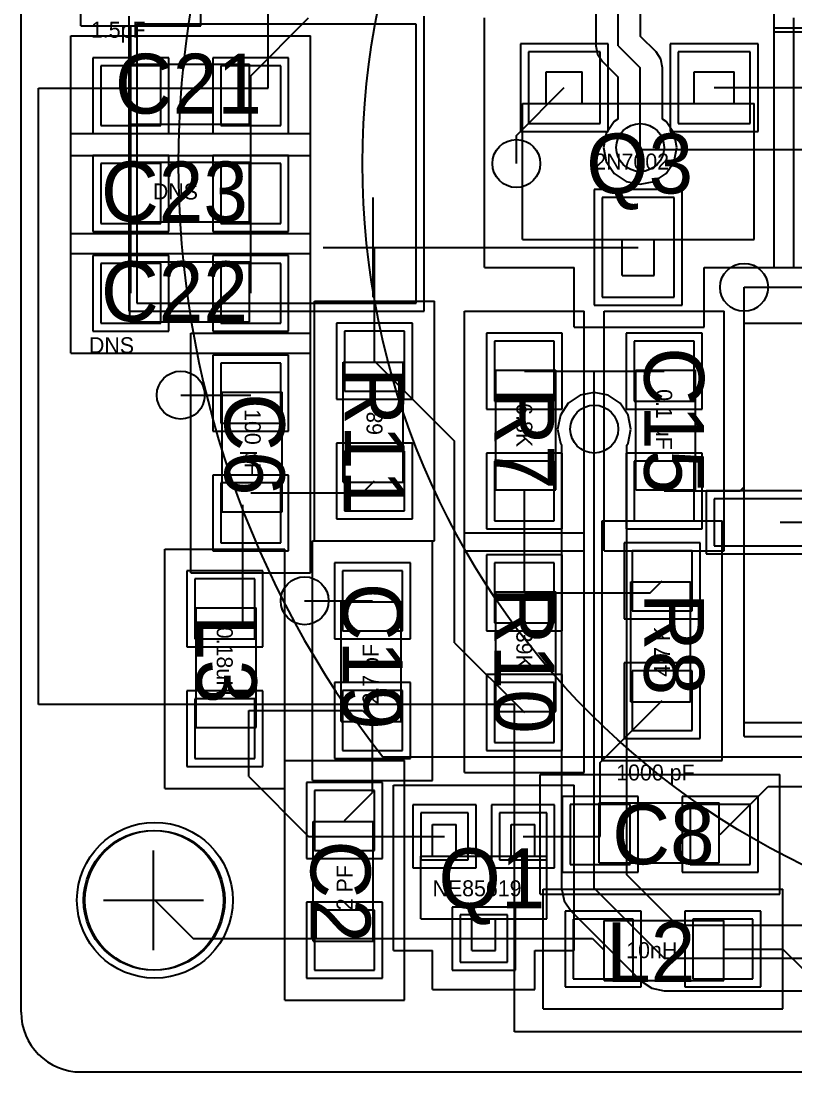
# Model space of a CAD drawing. Extents: x 8.93 to 13.33, y 4.89 to 11.88.
# Drawn here: x 9.251 to 9.639, y 7.085 to 7.611 of the extents above; entities that cross this region are included whole.
import ezdxf

# ---------------------------------------------------------------- set-up
doc = ezdxf.new("R2010")
doc.units = 0
doc.header["$MEASUREMENT"] = 0
for name, color, linetype in [('BOTTOMLAYER', 5, 'CONTINUOUS'), ('BOTTOMOVERLAY', 54, 'CONTINUOUS'), ('BOTTOMPASTE', 16, 'CONTINUOUS'), ('BOTTOMSOLDER', 6, 'CONTINUOUS'), ('MECHANICAL1', 6, 'CONTINUOUS'), ('MECHANICAL6', 56, 'CONTINUOUS'), ('MULTILAYER', 9, 'CONTINUOUS'), ('TOPLAYER', 1, 'CONTINUOUS'), ('TOPOVERLAY', 2, 'CONTINUOUS'), ('TOPPASTE', 8, 'CONTINUOUS'), ('TOPSOLDER', 216, 'CONTINUOUS')]:
    doc.layers.add(name, color=color, linetype=linetype)

msp = doc.modelspace()

# ---------------------------------------------------------------- linework, layer by layer
at = {"layer": 'BOTTOMLAYER'}
for p, q in [((9.3748059, 7.5777354), (9.3748059, 7.7224148)), ((9.55, 7.599), (9.55, 7.67)), ((9.5387845, 7.6558457), (9.5387845, 7.5990005)), ((9.5612155, 7.6036457), (9.5612155, 7.6558457)), ((9.448811, 7.6098819), (9.3090472, 7.6098819)), ((9.3090472, 7.6098819), (9.3090472, 7.4701181)), ((9.448811, 7.4701181), (9.448811, 7.6098819)), ((9.5689303, 7.5959308), (9.5612155, 7.6036457)), ((9.5387845, 7.5990005), (9.5387844, 7.599)), ((9.5387844, 7.599), (9.5396382, 7.594708)), ((9.55, 7.599), (9.561, 7.588)), ((9.5689306, 7.5959306), (9.5689303, 7.5959308)), ((9.5713618, 7.592292), (9.5689306, 7.5959306)), ((9.5396382, 7.594708), (9.5420694, 7.5910694)), ((9.5420694, 7.5910694), (9.5497845, 7.5833544)), ((9.5722155, 7.588), (9.5713618, 7.592292)), ((9.561, 7.548), (9.561, 7.588)), ((9.5722155, 7.5621543), (9.5722155, 7.588)), ((9.5497845, 7.5833544), (9.5497845, 7.5621543)), ((9.2596665, 7.269086), (9.2596665, 7.5777354)), ((9.2596665, 7.5777354), (9.3748059, 7.5777354)), ((9.5480228, 7.5609772), (9.5440444, 7.5550232)), ((9.5497845, 7.5621543), (9.5480228, 7.5609772)), ((9.5739772, 7.5609772), (9.5722155, 7.5621543)), ((9.5779556, 7.5550232), (9.5739772, 7.5609772)), ((9.5440444, 7.5550232), (9.5426474, 7.548)), ((9.5793526, 7.548), (9.5779556, 7.5550232)), ((9.5426474, 7.548), (9.5440444, 7.5409768)), ((9.5779556, 7.5409768), (9.5793526, 7.548)), ((9.5440444, 7.5409768), (9.5480228, 7.5350228)), ((9.5739772, 7.5350228), (9.5779556, 7.5409768)), ((9.5480228, 7.5350228), (9.5539768, 7.5310444)), ((9.5680232, 7.5310444), (9.5739772, 7.5350228)), ((9.5539768, 7.5310444), (9.561, 7.5296474)), ((9.561, 7.5296474), (9.5680232, 7.5310444)), ((9.3090472, 7.4701181), (9.448811, 7.4701181)), ((9.5309768, 7.4239556), (9.5250228, 7.4199772)), ((9.538, 7.4253526), (9.5309768, 7.4239556)), ((9.5450232, 7.4239556), (9.538, 7.4253526)), ((9.5509772, 7.4199772), (9.5450232, 7.4239556)), ((9.5250228, 7.4199772), (9.5210444, 7.4140232)), ((9.5549556, 7.4140232), (9.5509772, 7.4199772)), ((9.5210444, 7.4140232), (9.5196474, 7.407)), ((9.5563526, 7.407), (9.5549556, 7.4140232)), ((9.5196474, 7.407), (9.5210444, 7.3999768)), ((9.538, 7.177), (9.538, 7.407)), ((9.5549556, 7.3999768), (9.5563526, 7.407)), ((9.5210444, 7.3999768), (9.5216865, 7.3990158)), ((9.5216865, 7.3990158), (9.5216865, 7.1770001)), ((9.5543135, 7.3990158), (9.5549556, 7.3999768)), ((9.5543135, 7.1837573), (9.5543135, 7.3990158)), ((9.4981208, 7.269086), (9.2596665, 7.269086)), ((9.4981208, 7.105116), (9.4981208, 7.269086)), ((9.5797573, 7.1583135), (9.5543135, 7.1837573)), ((9.5216865, 7.1770001), (9.5216864, 7.177)), ((9.5216864, 7.177), (9.5216865, 7.177)), ((9.5216865, 7.177), (9.5229283, 7.1707571)), ((9.538, 7.177), (9.573, 7.142)), ((9.5229283, 7.1707571), (9.5264646, 7.1654646)), ((9.5264646, 7.1654646), (9.5614645, 7.1304647)), ((9.7812427, 7.1583135), (9.5797573, 7.1583135)), ((9.573, 7.142), (9.788, 7.142)), ((9.5614645, 7.1304647), (9.5614644, 7.1304646)), ((9.5614644, 7.1304646), (9.5614646, 7.1304645)), ((9.5614645, 7.1304647), (9.5614645, 7.1304647)), ((9.5614646, 7.1304645), (9.5614646, 7.1304645)), ((9.5614646, 7.1304645), (9.5614646, 7.1304645)), ((9.5614646, 7.1304645), (9.5614646, 7.1304645)), ((9.5614646, 7.1304645), (9.5614647, 7.1304644)), ((9.5614647, 7.1304644), (9.5614647, 7.1304645)), ((9.5614647, 7.1304645), (9.5667571, 7.1269283)), ((9.5667571, 7.1269283), (9.573, 7.1256865)), ((9.573, 7.1256865), (9.788, 7.1256865)), ((9.8324643, 7.105116), (9.4981208, 7.105116))]:
    msp.add_line(p, q, dxfattribs=at)
for centre, radius in [((9.561, 7.548), 0.012), ((9.499, 7.54), 0.012), ((9.613, 7.4780003), 0.012), ((9.331, 7.424), 0.012), ((9.538, 7.407), 0.012), ((9.393, 7.321), 0.012), ((9.318, 7.171), 0.035)]:
    msp.add_circle(centre, radius, dxfattribs=at)
at = {"layer": 'BOTTOMOVERLAY'}
msp.add_line((9.4321578, 7.2428178), (10.1918422, 7.2428178), dxfattribs=at)
for start, end in [(141.9609654497501, 180), (180, 218.0390345502499)]:
    msp.add_arc((9.812, 7.54), 0.4822835, start, end, dxfattribs=at)
at = {"layer": 'BOTTOMPASTE'}
for p, q in [((9.448811, 7.6098819), (9.3090472, 7.6098819)), ((9.3090472, 7.6098819), (9.3090472, 7.4701181)), ((9.448811, 7.4701181), (9.448811, 7.6098819)), ((9.3090472, 7.4701181), (9.448811, 7.4701181))]:
    msp.add_line(p, q, dxfattribs=at)
at = {"layer": 'BOTTOMSOLDER'}
for p, q in [((9.3050472, 7.6138819), (9.3050472, 7.4661181)), ((9.452811, 7.4661181), (9.452811, 7.6138819)), ((9.3050472, 7.4661181), (9.452811, 7.4661181))]:
    msp.add_line(p, q, dxfattribs=at)
msp.add_circle((9.318, 7.171), 0.039, dxfattribs=at)
at = {"layer": 'MECHANICAL1'}
for p, q in [((9.3054685, 7.589748), (9.3654685, 7.589748)), ((9.3054685, 7.559748), (9.3054685, 7.589748)), ((9.3654685, 7.559748), (9.3654685, 7.589748)), ((9.514, 7.5860003), (9.532, 7.5860003)), ((9.514, 7.5700003), (9.514, 7.5860003)), ((9.532, 7.5700003), (9.532, 7.5860003)), ((9.588, 7.5860003), (9.608, 7.5860003)), ((9.588, 7.5700003), (9.588, 7.5860003)), ((9.608, 7.5700003), (9.608, 7.5860003)), ((9.502, 7.5020003), (9.502, 7.5700003)), ((9.502, 7.5700003), (9.618, 7.5700003)), ((9.618, 7.5020003), (9.618, 7.5700003)), ((9.3054685, 7.559748), (9.3654685, 7.559748)), ((9.3054685, 7.510748), (9.3054685, 7.540748)), ((9.3054685, 7.540748), (9.3654685, 7.540748)), ((9.3654685, 7.510748), (9.3654685, 7.540748)), ((9.3054685, 7.510748), (9.3654685, 7.510748)), ((9.502, 7.5020003), (9.618, 7.5020003)), ((9.552, 7.4840003), (9.552, 7.5020003)), ((9.568, 7.4840003), (9.568, 7.5020003)), ((9.3054685, 7.490748), (9.3654685, 7.490748)), ((9.3054685, 7.460748), (9.3054685, 7.490748)), ((9.3654685, 7.460748), (9.3654685, 7.490748)), ((9.552, 7.4840003), (9.568, 7.4840003)), ((9.3054685, 7.460748), (9.3654685, 7.460748)), ((9.613, 7.26), (9.613, 7.46)), ((9.613, 7.46), (9.813, 7.46)), ((9.412252, 7.3804685), (9.412252, 7.4404685)), ((9.412252, 7.4404685), (9.442252, 7.4404685)), ((9.442252, 7.3804685), (9.442252, 7.4404685)), ((9.488748, 7.4365318), (9.518748, 7.4365318)), ((9.488748, 7.3765318), (9.488748, 7.4365318)), ((9.518748, 7.3765318), (9.518748, 7.4365318)), ((9.558748, 7.4365315), (9.588748, 7.4365315)), ((9.558748, 7.3765315), (9.558748, 7.4365315)), ((9.588748, 7.3765315), (9.588748, 7.4365315)), ((9.351748, 7.4255315), (9.381748, 7.4255315)), ((9.351748, 7.3655315), (9.351748, 7.4255315)), ((9.381748, 7.3655315), (9.381748, 7.4255315)), ((9.412252, 7.3804685), (9.442252, 7.3804685)), ((9.488748, 7.3765318), (9.518748, 7.3765318)), ((9.558748, 7.3765315), (9.588748, 7.3765315)), ((9.351748, 7.3655315), (9.381748, 7.3655315)), ((9.556252, 7.2704685), (9.556252, 7.3304685)), ((9.556252, 7.3304685), (9.586252, 7.3304685)), ((9.586252, 7.2704685), (9.586252, 7.3304685)), ((9.488748, 7.2655315), (9.488748, 7.3255315)), ((9.488748, 7.3255315), (9.518748, 7.3255315)), ((9.518748, 7.2655315), (9.518748, 7.3255315)), ((9.338748, 7.3174685), (9.368748, 7.3174685)), ((9.338748, 7.2574685), (9.338748, 7.3174685)), ((9.368748, 7.2574685), (9.368748, 7.3174685)), ((9.411252, 7.3204685), (9.441252, 7.3204685)), ((9.411252, 7.2604685), (9.411252, 7.3204685)), ((9.441252, 7.2604685), (9.441252, 7.3204685)), ((9.556252, 7.2704685), (9.586252, 7.2704685)), ((9.488748, 7.2655315), (9.518748, 7.2655315)), ((9.411252, 7.2604685), (9.441252, 7.2604685)), ((9.613, 7.26), (9.813, 7.26)), ((9.338748, 7.2574685), (9.368748, 7.2574685)), ((9.5404685, 7.219748), (9.6004685, 7.219748)), ((9.5404685, 7.189748), (9.5404685, 7.219748)), ((9.6004685, 7.189748), (9.6004685, 7.219748)), ((9.397252, 7.1504685), (9.397252, 7.2104685)), ((9.397252, 7.2104685), (9.427252, 7.2104685)), ((9.427252, 7.1504685), (9.427252, 7.2104685)), ((9.4570945, 7.2089058), (9.4689055, 7.2089058)), ((9.4570945, 7.1931578), (9.4570945, 7.2089058)), ((9.4689055, 7.1931578), (9.4689055, 7.2089058)), ((9.4964646, 7.2089058), (9.5082756, 7.2089058)), ((9.4964646, 7.1931578), (9.4964646, 7.2089058)), ((9.5082756, 7.1931578), (9.5082756, 7.2089058)), ((9.451189, 7.1931578), (9.5141811, 7.1931578)), ((9.451189, 7.1616617), (9.451189, 7.1931578)), ((9.5141811, 7.1616617), (9.5141811, 7.1931578)), ((9.5404685, 7.189748), (9.6004685, 7.189748)), ((9.451189, 7.1616617), (9.5141811, 7.1616617)), ((9.4767796, 7.1459137), (9.4767796, 7.1616617)), ((9.4885906, 7.1459137), (9.4885906, 7.1616617)), ((9.5429412, 7.1308423), (9.5429412, 7.1608423)), ((9.5429412, 7.1608423), (9.6029412, 7.1608423)), ((9.6029412, 7.1308423), (9.6029412, 7.1608423)), ((9.397252, 7.1504685), (9.427252, 7.1504685)), ((9.4767796, 7.1459137), (9.4885906, 7.1459137)), ((9.5429412, 7.1308423), (9.6029412, 7.1308423))]:
    msp.add_line(p, q, dxfattribs=at)
msp.add_circle((9.812, 7.5400304), 0.39, dxfattribs=at)
at = {"layer": 'MECHANICAL6'}
for p, q in [((9.4273228, 7.4729995), (9.4273228, 7.5229995)), ((9.4023228, 7.4979995), (9.4523228, 7.4979995)), ((9.3173228, 7.1459995), (9.3173228, 7.1959995)), ((9.2923228, 7.1709995), (9.3423228, 7.1709995))]:
    msp.add_line(p, q, dxfattribs=at)
for centre in [(9.3173228, 7.1709995), (9.318, 7.171)]:
    msp.add_circle(centre, 0.035, dxfattribs=at)
at = {"layer": 'MULTILAYER'}
for p, q in [((9.251, 7.1150005), (9.251, 8.0440005)), ((9.281, 7.0850005), (10.299, 7.0850005))]:
    msp.add_line(p, q, dxfattribs=at)
for centre, radius in [((9.561, 7.548), 0.012), ((9.499, 7.54), 0.012), ((9.613, 7.4780003), 0.012), ((9.331, 7.424), 0.012), ((9.538, 7.407), 0.012), ((9.393, 7.321), 0.012), ((9.318, 7.171), 0.035)]:
    msp.add_circle(centre, radius, dxfattribs=at)
msp.add_arc((9.281, 7.1150005), 0.03, 180, 270, dxfattribs=at)
at = {"layer": 'TOPLAYER'}
for p, q in [((9.281, 7.609), (9.281, 8.048)), ((9.341, 7.609), (9.341, 7.642)), ((9.366, 7.584), (9.395, 7.613)), ((9.281, 7.609), (9.306, 7.609)), ((9.306, 7.574), (9.306, 7.609)), ((9.306, 7.609), (9.341, 7.609)), ((9.541, 7.5960003), (9.505, 7.5960003)), ((9.505, 7.5960003), (9.505, 7.5600003)), ((9.541, 7.5600003), (9.541, 7.5960003)), ((9.616, 7.5960003), (9.58, 7.5960003)), ((9.58, 7.5960003), (9.58, 7.5600003)), ((9.616, 7.5600003), (9.616, 7.5960003)), ((9.291, 7.589), (9.291, 7.559)), ((9.321, 7.589), (9.291, 7.589)), ((9.321, 7.559), (9.321, 7.589)), ((9.351, 7.589), (9.351, 7.559)), ((9.381, 7.589), (9.351, 7.589)), ((9.381, 7.559), (9.381, 7.589)), ((9.366, 7.475), (9.366, 7.584)), ((9.499, 7.5540003), (9.523, 7.5780003)), ((9.598, 7.5780003), (9.658, 7.5780003)), ((9.306, 7.525), (9.306, 7.574)), ((9.306, 7.557), (9.306, 7.574)), ((9.291, 7.559), (9.321, 7.559)), ((9.351, 7.559), (9.381, 7.559)), ((9.505, 7.5600003), (9.541, 7.5600003)), ((9.58, 7.5600003), (9.616, 7.5600003)), ((9.499, 7.54), (9.499, 7.5540003)), ((9.561, 7.548), (9.562, 7.547)), ((9.562, 7.547), (9.689, 7.547)), ((9.291, 7.54), (9.291, 7.51)), ((9.321, 7.54), (9.291, 7.54)), ((9.321, 7.51), (9.321, 7.54)), ((9.351, 7.54), (9.351, 7.51)), ((9.381, 7.54), (9.351, 7.54)), ((9.381, 7.51), (9.381, 7.54)), ((9.306, 7.475), (9.306, 7.525)), ((9.578, 7.5230003), (9.542, 7.5230003)), ((9.542, 7.5230003), (9.542, 7.4730003)), ((9.578, 7.4730003), (9.578, 7.5230003)), ((9.291, 7.51), (9.321, 7.51)), ((9.351, 7.51), (9.381, 7.51)), ((9.428, 7.4980003), (9.56, 7.4980003)), ((9.428, 7.441), (9.428, 7.4980003)), ((9.291, 7.49), (9.291, 7.46)), ((9.321, 7.49), (9.291, 7.49)), ((9.321, 7.46), (9.321, 7.49)), ((9.351, 7.49), (9.351, 7.46)), ((9.381, 7.49), (9.351, 7.49)), ((9.381, 7.46), (9.381, 7.49)), ((9.613, 7.4780003), (9.6628661, 7.4780003)), ((9.613, 7.3603233), (9.613, 7.4780003)), ((9.542, 7.4730003), (9.578, 7.4730003)), ((9.291, 7.46), (9.321, 7.46)), ((9.351, 7.46), (9.381, 7.46)), ((9.443, 7.456), (9.413, 7.456)), ((9.413, 7.456), (9.413, 7.426)), ((9.443, 7.426), (9.443, 7.456)), ((9.518, 7.4510003), (9.488, 7.4510003)), ((9.488, 7.4510003), (9.488, 7.4210003)), ((9.518, 7.4210003), (9.518, 7.4510003)), ((9.588, 7.451), (9.558, 7.451)), ((9.558, 7.451), (9.558, 7.421)), ((9.588, 7.421), (9.588, 7.451)), ((9.381, 7.44), (9.351, 7.44)), ((9.351, 7.44), (9.351, 7.41)), ((9.381, 7.41), (9.381, 7.44)), ((9.428, 7.441), (9.468, 7.401)), ((9.503, 7.4360003), (9.5729997, 7.4360003)), ((9.538, 7.407), (9.538, 7.4360003)), ((9.5729997, 7.4360003), (9.573, 7.436)), ((9.331, 7.424), (9.366, 7.424)), ((9.413, 7.426), (9.443, 7.426)), ((9.488, 7.4210003), (9.518, 7.4210003)), ((9.558, 7.421), (9.588, 7.421)), ((9.351, 7.41), (9.381, 7.41)), ((9.468, 7.3), (9.468, 7.401)), ((9.443, 7.396), (9.413, 7.396)), ((9.413, 7.396), (9.413, 7.366)), ((9.443, 7.366), (9.443, 7.396)), ((9.518, 7.3910003), (9.488, 7.3910003)), ((9.488, 7.3910003), (9.488, 7.3610003)), ((9.518, 7.3610003), (9.518, 7.3910003)), ((9.588, 7.391), (9.558, 7.391)), ((9.558, 7.391), (9.558, 7.361)), ((9.588, 7.361), (9.588, 7.391)), ((9.381, 7.38), (9.351, 7.38)), ((9.351, 7.38), (9.351, 7.35)), ((9.381, 7.35), (9.381, 7.38)), ((9.422, 7.375), (9.428, 7.381)), ((9.366, 7.375), (9.422, 7.375)), ((9.503, 7.325), (9.503, 7.3760003)), ((9.573, 7.376), (9.6109997, 7.376)), ((9.6109997, 7.376), (9.613, 7.3780003)), ((9.688071, 7.3721343), (9.598071, 7.3721343)), ((9.598071, 7.3721343), (9.598071, 7.3485123)), ((9.362, 7.365), (9.362, 7.369)), ((9.362, 7.316937), (9.362, 7.365)), ((9.413, 7.366), (9.443, 7.366)), ((9.488, 7.3610003), (9.518, 7.3610003)), ((9.558, 7.361), (9.588, 7.361)), ((9.613, 7.2530003), (9.613, 7.3603233)), ((9.631071, 7.3603233), (9.643071, 7.3603233)), ((9.351, 7.35), (9.381, 7.35)), ((9.598071, 7.3485123), (9.688071, 7.3485123)), ((9.587, 7.346), (9.557, 7.346)), ((9.557, 7.346), (9.557, 7.316)), ((9.587, 7.316), (9.587, 7.346)), ((9.518, 7.34), (9.488, 7.34)), ((9.488, 7.34), (9.488, 7.31)), ((9.518, 7.31), (9.518, 7.34)), ((9.442, 7.336), (9.412, 7.336)), ((9.412, 7.336), (9.412, 7.306)), ((9.442, 7.306), (9.442, 7.336)), ((9.368, 7.331937), (9.338, 7.331937)), ((9.338, 7.331937), (9.338, 7.301937)), ((9.368, 7.301937), (9.368, 7.331937)), ((9.566, 7.325), (9.572, 7.331)), ((9.503, 7.325), (9.566, 7.325)), ((9.362, 7.31), (9.362, 7.316937)), ((9.393, 7.321), (9.427, 7.321)), ((9.557, 7.316), (9.587, 7.316)), ((9.488, 7.31), (9.518, 7.31)), ((9.338, 7.301937), (9.368, 7.301937)), ((9.412, 7.306), (9.442, 7.306)), ((9.468, 7.3), (9.503, 7.265)), ((9.587, 7.286), (9.557, 7.286)), ((9.557, 7.286), (9.557, 7.256)), ((9.587, 7.256), (9.587, 7.286)), ((9.518, 7.28), (9.488, 7.28)), ((9.488, 7.28), (9.488, 7.25)), ((9.518, 7.25), (9.518, 7.28)), ((9.442, 7.276), (9.412, 7.276)), ((9.412, 7.276), (9.412, 7.246)), ((9.442, 7.246), (9.442, 7.276)), ((9.368, 7.271937), (9.338, 7.271937)), ((9.338, 7.271937), (9.338, 7.241937)), ((9.368, 7.241937), (9.368, 7.271937)), ((9.541, 7.24), (9.572, 7.271)), ((9.365, 7.266), (9.422, 7.266)), ((9.365, 7.256937), (9.365, 7.266)), ((9.422, 7.266), (9.427, 7.261)), ((9.427, 7.225), (9.427, 7.261)), ((9.365, 7.233), (9.365, 7.256937)), ((9.557, 7.256), (9.587, 7.256)), ((9.488, 7.25), (9.518, 7.25)), ((9.613, 7.2530003), (9.663, 7.2530003)), ((9.412, 7.246), (9.442, 7.246)), ((9.338, 7.241937), (9.368, 7.241937)), ((9.541, 7.204), (9.541, 7.24)), ((9.365, 7.233), (9.3949997, 7.2030003)), ((9.601, 7.204), (9.6250003, 7.2280003)), ((9.6250003, 7.2280003), (9.698, 7.2280003)), ((9.428, 7.226), (9.398, 7.226)), ((9.398, 7.226), (9.398, 7.196)), ((9.413, 7.211), (9.427, 7.225)), ((9.428, 7.196), (9.428, 7.226)), ((9.526, 7.219), (9.526, 7.189)), ((9.556, 7.219), (9.526, 7.219)), ((9.556, 7.189), (9.556, 7.219)), ((9.586, 7.219), (9.586, 7.189)), ((9.616, 7.219), (9.586, 7.219)), ((9.616, 7.189), (9.616, 7.219)), ((9.474811, 7.2148113), (9.451189, 7.2148113)), ((9.451189, 7.2148113), (9.451189, 7.1911893)), ((9.474811, 7.1911893), (9.474811, 7.2148113)), ((9.5141811, 7.2148113), (9.4905591, 7.2148113)), ((9.4905591, 7.2148113), (9.4905591, 7.1911893)), ((9.5141811, 7.1911893), (9.5141811, 7.2148113)), ((9.3949997, 7.2030003), (9.413, 7.2030003)), ((9.413, 7.2030003), (9.463, 7.2030003)), ((9.5023701, 7.2030003), (9.541, 7.2030003)), ((9.541, 7.2030003), (9.541, 7.204)), ((9.398, 7.196), (9.428, 7.196)), ((9.451189, 7.1911893), (9.474811, 7.1911893)), ((9.4905591, 7.1911893), (9.5141811, 7.1911893)), ((9.526, 7.189), (9.556, 7.189)), ((9.586, 7.189), (9.616, 7.189)), ((9.318, 7.171), (9.3371808, 7.1518192)), ((9.428, 7.166), (9.398, 7.166)), ((9.398, 7.166), (9.398, 7.136)), ((9.428, 7.136), (9.428, 7.166)), ((9.494496, 7.1636302), (9.470874, 7.1636302)), ((9.470874, 7.1636302), (9.470874, 7.1400082)), ((9.494496, 7.1400082), (9.494496, 7.1636302)), ((9.5574097, 7.1615903), (9.5274097, 7.1615903)), ((9.5274097, 7.1615903), (9.5274097, 7.1315903)), ((9.5574097, 7.1315903), (9.5574097, 7.1615903)), ((9.6174097, 7.1615903), (9.5874097, 7.1615903)), ((9.5874097, 7.1615903), (9.5874097, 7.1315903)), ((9.6174097, 7.1315903), (9.6174097, 7.1615903)), ((9.3371808, 7.1518192), (9.413, 7.1518192)), ((9.413, 7.1518192), (9.482685, 7.1518192)), ((9.482685, 7.1518192), (9.5371808, 7.1518192)), ((9.5371808, 7.1518192), (9.5424097, 7.1465903)), ((9.6024097, 7.1465903), (9.6324097, 7.1465903)), ((9.6324097, 7.1465903), (9.6424097, 7.1365903)), ((9.470874, 7.1400082), (9.494496, 7.1400082)), ((9.398, 7.136), (9.428, 7.136)), ((9.5274097, 7.1315903), (9.5574097, 7.1315903)), ((9.5874097, 7.1315903), (9.6174097, 7.1315903))]:
    msp.add_line(p, q, dxfattribs=at)
for centre, radius in [((9.561, 7.548), 0.012), ((9.499, 7.54), 0.012), ((9.613, 7.4780003), 0.012), ((9.331, 7.424), 0.012), ((9.538, 7.407), 0.012), ((9.393, 7.321), 0.012), ((9.318, 7.171), 0.035)]:
    msp.add_circle(centre, radius, dxfattribs=at)
at = {"layer": 'TOPOVERLAY'}
for p, q in [((9.628, 7.606), (9.628, 7.726)), ((9.483, 7.4880003), (9.483, 7.6130003)), ((9.638, 7.4880003), (9.638, 7.6130003)), ((9.628, 7.6080003), (9.688, 7.6080003)), ((9.628, 7.4880003), (9.628, 7.6080003)), ((9.276, 7.604), (9.396, 7.604)), ((9.276, 7.574), (9.276, 7.604)), ((9.396, 7.544), (9.396, 7.604)), ((9.628, 7.606), (9.688, 7.606)), ((9.276, 7.544), (9.276, 7.574)), ((9.276, 7.525), (9.276, 7.555)), ((9.276, 7.555), (9.396, 7.555)), ((9.396, 7.495), (9.396, 7.555)), ((9.276, 7.544), (9.396, 7.544)), ((9.276, 7.495), (9.276, 7.525)), ((9.276, 7.505), (9.396, 7.505)), ((9.276, 7.475), (9.276, 7.505)), ((9.396, 7.445), (9.396, 7.505)), ((9.276, 7.495), (9.396, 7.495)), ((9.483, 7.4880003), (9.528, 7.4880003)), ((9.528, 7.4580003), (9.528, 7.4880003)), ((9.593, 7.4880003), (9.638, 7.4880003)), ((9.593, 7.4580003), (9.593, 7.4880003)), ((9.628, 7.4880003), (9.658, 7.4880003)), ((9.276, 7.445), (9.276, 7.475)), ((9.398, 7.471), (9.458, 7.471)), ((9.398, 7.351), (9.398, 7.471)), ((9.458, 7.351), (9.458, 7.471)), ((9.473, 7.3460003), (9.473, 7.4660003)), ((9.473, 7.4660003), (9.503, 7.4660003)), ((9.503, 7.4660003), (9.533, 7.4660003)), ((9.533, 7.3460003), (9.533, 7.4660003)), ((9.543, 7.346), (9.543, 7.466)), ((9.543, 7.466), (9.573, 7.466)), ((9.573, 7.466), (9.603, 7.466)), ((9.603, 7.346), (9.603, 7.466)), ((9.336, 7.335), (9.336, 7.455)), ((9.336, 7.455), (9.366, 7.455)), ((9.366, 7.455), (9.396, 7.455)), ((9.396, 7.335), (9.396, 7.455)), ((9.528, 7.4580003), (9.575, 7.4580003)), ((9.575, 7.4580003), (9.593, 7.4580003)), ((9.276, 7.445), (9.396, 7.445)), ((9.542, 7.361), (9.602, 7.361)), ((9.542, 7.241), (9.542, 7.361)), ((9.602, 7.241), (9.602, 7.361)), ((9.473, 7.355), (9.503, 7.355)), ((9.473, 7.235), (9.473, 7.355)), ((9.503, 7.355), (9.533, 7.355)), ((9.533, 7.235), (9.533, 7.355)), ((9.397, 7.231), (9.397, 7.351)), ((9.397, 7.351), (9.457, 7.351)), ((9.398, 7.351), (9.428, 7.351)), ((9.428, 7.351), (9.458, 7.351)), ((9.457, 7.231), (9.457, 7.351)), ((9.323, 7.226937), (9.323, 7.346937)), ((9.323, 7.346937), (9.353, 7.346937)), ((9.353, 7.346937), (9.383, 7.346937)), ((9.383, 7.226937), (9.383, 7.346937)), ((9.473, 7.3460003), (9.533, 7.3460003)), ((9.543, 7.346), (9.603, 7.346)), ((9.336, 7.335), (9.396, 7.335)), ((9.383, 7.241), (9.443, 7.241)), ((9.383, 7.121), (9.383, 7.241)), ((9.443, 7.121), (9.443, 7.241)), ((9.542, 7.241), (9.572, 7.241)), ((9.572, 7.241), (9.602, 7.241)), ((9.473, 7.235), (9.533, 7.235)), ((9.511, 7.234), (9.631, 7.234)), ((9.511, 7.204), (9.511, 7.234)), ((9.631, 7.174), (9.631, 7.234)), ((9.397, 7.231), (9.427, 7.231)), ((9.427, 7.231), (9.457, 7.231)), ((9.4374094, 7.1459137), (9.4374094, 7.2285909)), ((9.4374094, 7.2285909), (9.5259921, 7.2285909)), ((9.5259921, 7.2285909), (9.5279606, 7.2285909)), ((9.5279606, 7.1459137), (9.5279606, 7.2285909)), ((9.323, 7.226937), (9.383, 7.226937)), ((9.511, 7.174), (9.511, 7.204)), ((9.5124097, 7.1765903), (9.6324097, 7.1765903)), ((9.5124097, 7.1165903), (9.5124097, 7.1765903)), ((9.6324097, 7.1465903), (9.6324097, 7.1765903)), ((9.511, 7.174), (9.631, 7.174)), ((9.4374094, 7.1459137), (9.4570944, 7.1459137)), ((9.4570944, 7.1262286), (9.4570944, 7.1459137)), ((9.5082756, 7.1262286), (9.5082756, 7.1459137)), ((9.5082756, 7.1459137), (9.5279606, 7.1459137)), ((9.6324097, 7.1165903), (9.6324097, 7.1465903)), ((9.4570944, 7.1262286), (9.5082756, 7.1262286)), ((9.383, 7.121), (9.413, 7.121)), ((9.413, 7.121), (9.443, 7.121)), ((9.5124097, 7.1165903), (9.6324097, 7.1165903))]:
    msp.add_line(p, q, dxfattribs=at)
at = {"layer": 'TOPPASTE'}
for p, q in [((9.541, 7.5960003), (9.505, 7.5960003)), ((9.505, 7.5960003), (9.505, 7.5600003)), ((9.541, 7.5600003), (9.541, 7.5960003)), ((9.616, 7.5960003), (9.58, 7.5960003)), ((9.58, 7.5960003), (9.58, 7.5600003)), ((9.616, 7.5600003), (9.616, 7.5960003)), ((9.291, 7.589), (9.291, 7.559)), ((9.321, 7.589), (9.291, 7.589)), ((9.321, 7.559), (9.321, 7.589)), ((9.351, 7.589), (9.351, 7.559)), ((9.381, 7.589), (9.351, 7.589)), ((9.381, 7.559), (9.381, 7.589)), ((9.291, 7.559), (9.321, 7.559)), ((9.351, 7.559), (9.381, 7.559)), ((9.505, 7.5600003), (9.541, 7.5600003)), ((9.58, 7.5600003), (9.616, 7.5600003)), ((9.291, 7.54), (9.291, 7.51)), ((9.321, 7.54), (9.291, 7.54)), ((9.321, 7.51), (9.321, 7.54)), ((9.351, 7.54), (9.351, 7.51)), ((9.381, 7.54), (9.351, 7.54)), ((9.381, 7.51), (9.381, 7.54)), ((9.578, 7.5230003), (9.542, 7.5230003)), ((9.542, 7.5230003), (9.542, 7.4730003)), ((9.578, 7.4730003), (9.578, 7.5230003)), ((9.291, 7.51), (9.321, 7.51)), ((9.351, 7.51), (9.381, 7.51)), ((9.291, 7.49), (9.291, 7.46)), ((9.321, 7.49), (9.291, 7.49)), ((9.321, 7.46), (9.321, 7.49)), ((9.351, 7.49), (9.351, 7.46)), ((9.381, 7.49), (9.351, 7.49)), ((9.381, 7.46), (9.381, 7.49)), ((9.542, 7.4730003), (9.578, 7.4730003)), ((9.291, 7.46), (9.321, 7.46)), ((9.351, 7.46), (9.381, 7.46)), ((9.443, 7.456), (9.413, 7.456)), ((9.413, 7.456), (9.413, 7.426)), ((9.443, 7.426), (9.443, 7.456)), ((9.518, 7.4510003), (9.488, 7.4510003)), ((9.488, 7.4510003), (9.488, 7.4210003)), ((9.518, 7.4210003), (9.518, 7.4510003)), ((9.588, 7.451), (9.558, 7.451)), ((9.558, 7.451), (9.558, 7.421)), ((9.588, 7.421), (9.588, 7.451)), ((9.381, 7.44), (9.351, 7.44)), ((9.351, 7.44), (9.351, 7.41)), ((9.381, 7.41), (9.381, 7.44)), ((9.413, 7.426), (9.443, 7.426)), ((9.488, 7.4210003), (9.518, 7.4210003)), ((9.558, 7.421), (9.588, 7.421)), ((9.351, 7.41), (9.381, 7.41)), ((9.443, 7.396), (9.413, 7.396)), ((9.413, 7.396), (9.413, 7.366)), ((9.443, 7.366), (9.443, 7.396)), ((9.518, 7.3910003), (9.488, 7.3910003)), ((9.488, 7.3910003), (9.488, 7.3610003)), ((9.518, 7.3610003), (9.518, 7.3910003)), ((9.588, 7.391), (9.558, 7.391)), ((9.558, 7.391), (9.558, 7.361)), ((9.588, 7.361), (9.588, 7.391)), ((9.381, 7.38), (9.351, 7.38)), ((9.351, 7.38), (9.351, 7.35)), ((9.381, 7.35), (9.381, 7.38)), ((9.688071, 7.3721343), (9.598071, 7.3721343)), ((9.598071, 7.3721343), (9.598071, 7.3485123)), ((9.413, 7.366), (9.443, 7.366)), ((9.488, 7.3610003), (9.518, 7.3610003)), ((9.558, 7.361), (9.588, 7.361)), ((9.351, 7.35), (9.381, 7.35)), ((9.598071, 7.3485123), (9.688071, 7.3485123)), ((9.587, 7.346), (9.557, 7.346)), ((9.557, 7.346), (9.557, 7.316)), ((9.587, 7.316), (9.587, 7.346)), ((9.518, 7.34), (9.488, 7.34)), ((9.488, 7.34), (9.488, 7.31)), ((9.518, 7.31), (9.518, 7.34)), ((9.442, 7.336), (9.412, 7.336)), ((9.412, 7.336), (9.412, 7.306)), ((9.442, 7.306), (9.442, 7.336)), ((9.368, 7.331937), (9.338, 7.331937)), ((9.338, 7.331937), (9.338, 7.301937)), ((9.368, 7.301937), (9.368, 7.331937)), ((9.557, 7.316), (9.587, 7.316)), ((9.488, 7.31), (9.518, 7.31)), ((9.338, 7.301937), (9.368, 7.301937)), ((9.412, 7.306), (9.442, 7.306)), ((9.587, 7.286), (9.557, 7.286)), ((9.557, 7.286), (9.557, 7.256)), ((9.587, 7.256), (9.587, 7.286)), ((9.518, 7.28), (9.488, 7.28)), ((9.488, 7.28), (9.488, 7.25)), ((9.518, 7.25), (9.518, 7.28)), ((9.442, 7.276), (9.412, 7.276)), ((9.412, 7.276), (9.412, 7.246)), ((9.442, 7.246), (9.442, 7.276)), ((9.368, 7.271937), (9.338, 7.271937)), ((9.338, 7.271937), (9.338, 7.241937)), ((9.368, 7.241937), (9.368, 7.271937)), ((9.557, 7.256), (9.587, 7.256)), ((9.488, 7.25), (9.518, 7.25)), ((9.412, 7.246), (9.442, 7.246)), ((9.338, 7.241937), (9.368, 7.241937)), ((9.428, 7.226), (9.398, 7.226)), ((9.398, 7.226), (9.398, 7.196)), ((9.428, 7.196), (9.428, 7.226)), ((9.526, 7.219), (9.526, 7.189)), ((9.556, 7.219), (9.526, 7.219)), ((9.556, 7.189), (9.556, 7.219)), ((9.586, 7.219), (9.586, 7.189)), ((9.616, 7.219), (9.586, 7.219)), ((9.616, 7.189), (9.616, 7.219)), ((9.474811, 7.2148113), (9.451189, 7.2148113)), ((9.451189, 7.2148113), (9.451189, 7.1911893)), ((9.474811, 7.1911893), (9.474811, 7.2148113)), ((9.5141811, 7.2148113), (9.4905591, 7.2148113)), ((9.4905591, 7.2148113), (9.4905591, 7.1911893)), ((9.5141811, 7.1911893), (9.5141811, 7.2148113)), ((9.398, 7.196), (9.428, 7.196)), ((9.451189, 7.1911893), (9.474811, 7.1911893)), ((9.4905591, 7.1911893), (9.5141811, 7.1911893)), ((9.526, 7.189), (9.556, 7.189)), ((9.586, 7.189), (9.616, 7.189)), ((9.428, 7.166), (9.398, 7.166)), ((9.398, 7.166), (9.398, 7.136)), ((9.428, 7.136), (9.428, 7.166)), ((9.494496, 7.1636302), (9.470874, 7.1636302)), ((9.470874, 7.1636302), (9.470874, 7.1400082)), ((9.494496, 7.1400082), (9.494496, 7.1636302)), ((9.5574097, 7.1615903), (9.5274097, 7.1615903)), ((9.5274097, 7.1615903), (9.5274097, 7.1315903)), ((9.5574097, 7.1315903), (9.5574097, 7.1615903)), ((9.6174097, 7.1615903), (9.5874097, 7.1615903)), ((9.5874097, 7.1615903), (9.5874097, 7.1315903)), ((9.6174097, 7.1315903), (9.6174097, 7.1615903)), ((9.470874, 7.1400082), (9.494496, 7.1400082)), ((9.398, 7.136), (9.428, 7.136)), ((9.5274097, 7.1315903), (9.5574097, 7.1315903)), ((9.5874097, 7.1315903), (9.6174097, 7.1315903))]:
    msp.add_line(p, q, dxfattribs=at)
at = {"layer": 'TOPSOLDER'}
for p, q in [((9.545, 7.6000003), (9.501, 7.6000003)), ((9.501, 7.6000003), (9.501, 7.5560003)), ((9.545, 7.5560003), (9.545, 7.6000003)), ((9.62, 7.6000003), (9.576, 7.6000003)), ((9.576, 7.6000003), (9.576, 7.5560003)), ((9.62, 7.5560003), (9.62, 7.6000003)), ((9.287, 7.593), (9.287, 7.555)), ((9.325, 7.593), (9.287, 7.593)), ((9.325, 7.555), (9.325, 7.593)), ((9.347, 7.593), (9.347, 7.555)), ((9.385, 7.593), (9.347, 7.593)), ((9.385, 7.555), (9.385, 7.593)), ((9.287, 7.555), (9.325, 7.555)), ((9.347, 7.555), (9.385, 7.555)), ((9.501, 7.5560003), (9.545, 7.5560003)), ((9.576, 7.5560003), (9.62, 7.5560003)), ((9.287, 7.544), (9.287, 7.506)), ((9.325, 7.544), (9.287, 7.544)), ((9.325, 7.506), (9.325, 7.544)), ((9.347, 7.544), (9.347, 7.506)), ((9.385, 7.544), (9.347, 7.544)), ((9.385, 7.506), (9.385, 7.544)), ((9.582, 7.5270003), (9.538, 7.5270003)), ((9.538, 7.5270003), (9.538, 7.4690003)), ((9.582, 7.4690003), (9.582, 7.5270003)), ((9.287, 7.506), (9.325, 7.506)), ((9.347, 7.506), (9.385, 7.506)), ((9.287, 7.494), (9.287, 7.456)), ((9.325, 7.494), (9.287, 7.494)), ((9.325, 7.456), (9.325, 7.494)), ((9.347, 7.494), (9.347, 7.456)), ((9.385, 7.494), (9.347, 7.494)), ((9.385, 7.456), (9.385, 7.494)), ((9.538, 7.4690003), (9.582, 7.4690003)), ((9.447, 7.46), (9.409, 7.46)), ((9.409, 7.46), (9.409, 7.422)), ((9.447, 7.422), (9.447, 7.46)), ((9.287, 7.456), (9.325, 7.456)), ((9.347, 7.456), (9.385, 7.456)), ((9.522, 7.4550003), (9.484, 7.4550003)), ((9.484, 7.4550003), (9.484, 7.4170003)), ((9.522, 7.4170003), (9.522, 7.4550003)), ((9.592, 7.455), (9.554, 7.455)), ((9.554, 7.455), (9.554, 7.417)), ((9.592, 7.417), (9.592, 7.455)), ((9.385, 7.444), (9.347, 7.444)), ((9.347, 7.444), (9.347, 7.406)), ((9.385, 7.406), (9.385, 7.444)), ((9.409, 7.422), (9.447, 7.422)), ((9.484, 7.4170003), (9.522, 7.4170003)), ((9.554, 7.417), (9.592, 7.417)), ((9.347, 7.406), (9.385, 7.406)), ((9.447, 7.4), (9.409, 7.4)), ((9.409, 7.4), (9.409, 7.362)), ((9.447, 7.362), (9.447, 7.4)), ((9.522, 7.3950003), (9.484, 7.3950003)), ((9.484, 7.3950003), (9.484, 7.3570003)), ((9.522, 7.3570003), (9.522, 7.3950003)), ((9.592, 7.395), (9.554, 7.395)), ((9.554, 7.395), (9.554, 7.357)), ((9.592, 7.357), (9.592, 7.395)), ((9.385, 7.384), (9.347, 7.384)), ((9.347, 7.384), (9.347, 7.346)), ((9.385, 7.346), (9.385, 7.384)), ((9.692071, 7.3761343), (9.594071, 7.3761343)), ((9.594071, 7.3761343), (9.594071, 7.3445123)), ((9.409, 7.362), (9.447, 7.362)), ((9.484, 7.3570003), (9.522, 7.3570003)), ((9.554, 7.357), (9.592, 7.357)), ((9.591, 7.35), (9.553, 7.35)), ((9.553, 7.35), (9.553, 7.312)), ((9.591, 7.312), (9.591, 7.35)), ((9.347, 7.346), (9.385, 7.346)), ((9.522, 7.344), (9.484, 7.344)), ((9.484, 7.344), (9.484, 7.306)), ((9.522, 7.306), (9.522, 7.344)), ((9.594071, 7.3445123), (9.692071, 7.3445123)), ((9.446, 7.34), (9.408, 7.34)), ((9.408, 7.34), (9.408, 7.302)), ((9.446, 7.302), (9.446, 7.34)), ((9.372, 7.335937), (9.334, 7.335937)), ((9.334, 7.335937), (9.334, 7.297937)), ((9.372, 7.297937), (9.372, 7.335937)), ((9.553, 7.312), (9.591, 7.312)), ((9.408, 7.302), (9.446, 7.302)), ((9.484, 7.306), (9.522, 7.306)), ((9.334, 7.297937), (9.372, 7.297937)), ((9.591, 7.29), (9.553, 7.29)), ((9.553, 7.29), (9.553, 7.252)), ((9.591, 7.252), (9.591, 7.29)), ((9.446, 7.28), (9.408, 7.28)), ((9.408, 7.28), (9.408, 7.242)), ((9.446, 7.242), (9.446, 7.28)), ((9.522, 7.284), (9.484, 7.284)), ((9.484, 7.284), (9.484, 7.246)), ((9.522, 7.246), (9.522, 7.284)), ((9.372, 7.275937), (9.334, 7.275937)), ((9.334, 7.275937), (9.334, 7.237937)), ((9.372, 7.237937), (9.372, 7.275937)), ((9.553, 7.252), (9.591, 7.252)), ((9.484, 7.246), (9.522, 7.246)), ((9.334, 7.237937), (9.372, 7.237937)), ((9.408, 7.242), (9.446, 7.242)), ((9.432, 7.23), (9.394, 7.23)), ((9.394, 7.23), (9.394, 7.192)), ((9.432, 7.192), (9.432, 7.23)), ((9.522, 7.223), (9.522, 7.185)), ((9.56, 7.223), (9.522, 7.223)), ((9.56, 7.185), (9.56, 7.223)), ((9.582, 7.223), (9.582, 7.185)), ((9.62, 7.223), (9.582, 7.223)), ((9.62, 7.185), (9.62, 7.223)), ((9.478811, 7.2188113), (9.447189, 7.2188113)), ((9.447189, 7.2188113), (9.447189, 7.1871893)), ((9.478811, 7.1871893), (9.478811, 7.2188113)), ((9.5181811, 7.2188113), (9.4865591, 7.2188113)), ((9.4865591, 7.2188113), (9.4865591, 7.1871893)), ((9.5181811, 7.1871893), (9.5181811, 7.2188113)), ((9.394, 7.192), (9.432, 7.192)), ((9.447189, 7.1871893), (9.478811, 7.1871893)), ((9.4865591, 7.1871893), (9.5181811, 7.1871893)), ((9.522, 7.185), (9.56, 7.185)), ((9.582, 7.185), (9.62, 7.185)), ((9.432, 7.17), (9.394, 7.17)), ((9.394, 7.17), (9.394, 7.132)), ((9.432, 7.132), (9.432, 7.17)), ((9.498496, 7.1676302), (9.466874, 7.1676302)), ((9.466874, 7.1676302), (9.466874, 7.1360082)), ((9.498496, 7.1360082), (9.498496, 7.1676302)), ((9.5614097, 7.1655903), (9.5234097, 7.1655903)), ((9.5234097, 7.1655903), (9.5234097, 7.1275903)), ((9.5614097, 7.1275903), (9.5614097, 7.1655903)), ((9.6214097, 7.1655903), (9.5834097, 7.1655903)), ((9.5834097, 7.1655903), (9.5834097, 7.1275903)), ((9.6214097, 7.1275903), (9.6214097, 7.1655903)), ((9.466874, 7.1360082), (9.498496, 7.1360082)), ((9.394, 7.132), (9.432, 7.132)), ((9.5234097, 7.1275903), (9.5614097, 7.1275903)), ((9.5834097, 7.1275903), (9.6214097, 7.1275903))]:
    msp.add_line(p, q, dxfattribs=at)
msp.add_circle((9.318, 7.171), 0.039, dxfattribs=at)

# ---------------------------------------------------------------- texts
at = {"layer": 'MECHANICAL1'}
for s, p in [('1.5pF', (9.286, 7.603)), ('DNS', (9.317, 7.522)), ('DNS', (9.285, 7.445)), ('1000 pF', (9.549, 7.231)), ('10nH', (9.554, 7.142))]:
    msp.add_text(s, height=0.008, dxfattribs=at).set_placement(p)
for s, rotation, p in [('2N7002', 359.9999999998294, (9.538, 7.5370003)), ('0.1 uF', 269.9999999999763, (9.569, 7.427)), ('6.8K', 269.9999999999763, (9.499, 7.42)), ('100 pF', 269.9999999999763, (9.363, 7.417)), ('68', 89.99999999995735, (9.432, 7.404)), ('0.18uH', 269.9999999999763, (9.349, 7.308)), ('4.7 K', 89.99999999995735, (9.576, 7.283)), ('39K', 269.9999999999763, (9.499, 7.306)), ('2.7 pF', 89.99999999995735, (9.43, 7.269)), ('2 PF', 89.99999999995735, (9.417, 7.166)), ('NE85619', 359.9999999998294, (9.457, 7.173))]:
    msp.add_text(s, height=0.008, rotation=rotation, dxfattribs=at).set_placement(p)
at = {"layer": 'TOPOVERLAY'}
for s, p in [('C21', (9.298, 7.565)), ('C23', (9.291, 7.511)), ('C22', (9.291, 7.461)), ('C8', (9.547, 7.189)), ('L2', (9.544, 7.13))]:
    msp.add_text(s, height=0.03, dxfattribs=at).set_placement(p)
for s, rotation, p in [('Q3', 359.9999999998294, (9.534, 7.5250003)), ('C15', 269.9999999999763, (9.563, 7.4480003)), ('R11', 269.9999999999763, (9.413, 7.4380003)), ('C6', 269.9999999999763, (9.353, 7.425)), ('R7', 269.9999999999763, (9.488, 7.428001)), ('C19', 269.9999999999763, (9.412, 7.33)), ('R10', 269.9999999999763, (9.488, 7.3280003)), ('R8', 269.9999999999763, (9.563, 7.325)), ('L3', 269.9999999999763, (9.339, 7.3139373)), ('C2', 269.9999999999763, (9.396, 7.201)), ('Q1', 359.9999999998294, (9.46, 7.167))]:
    msp.add_text(s, height=0.03, rotation=rotation, dxfattribs=at).set_placement(p)

doc.saveas('drawing.dxf')
